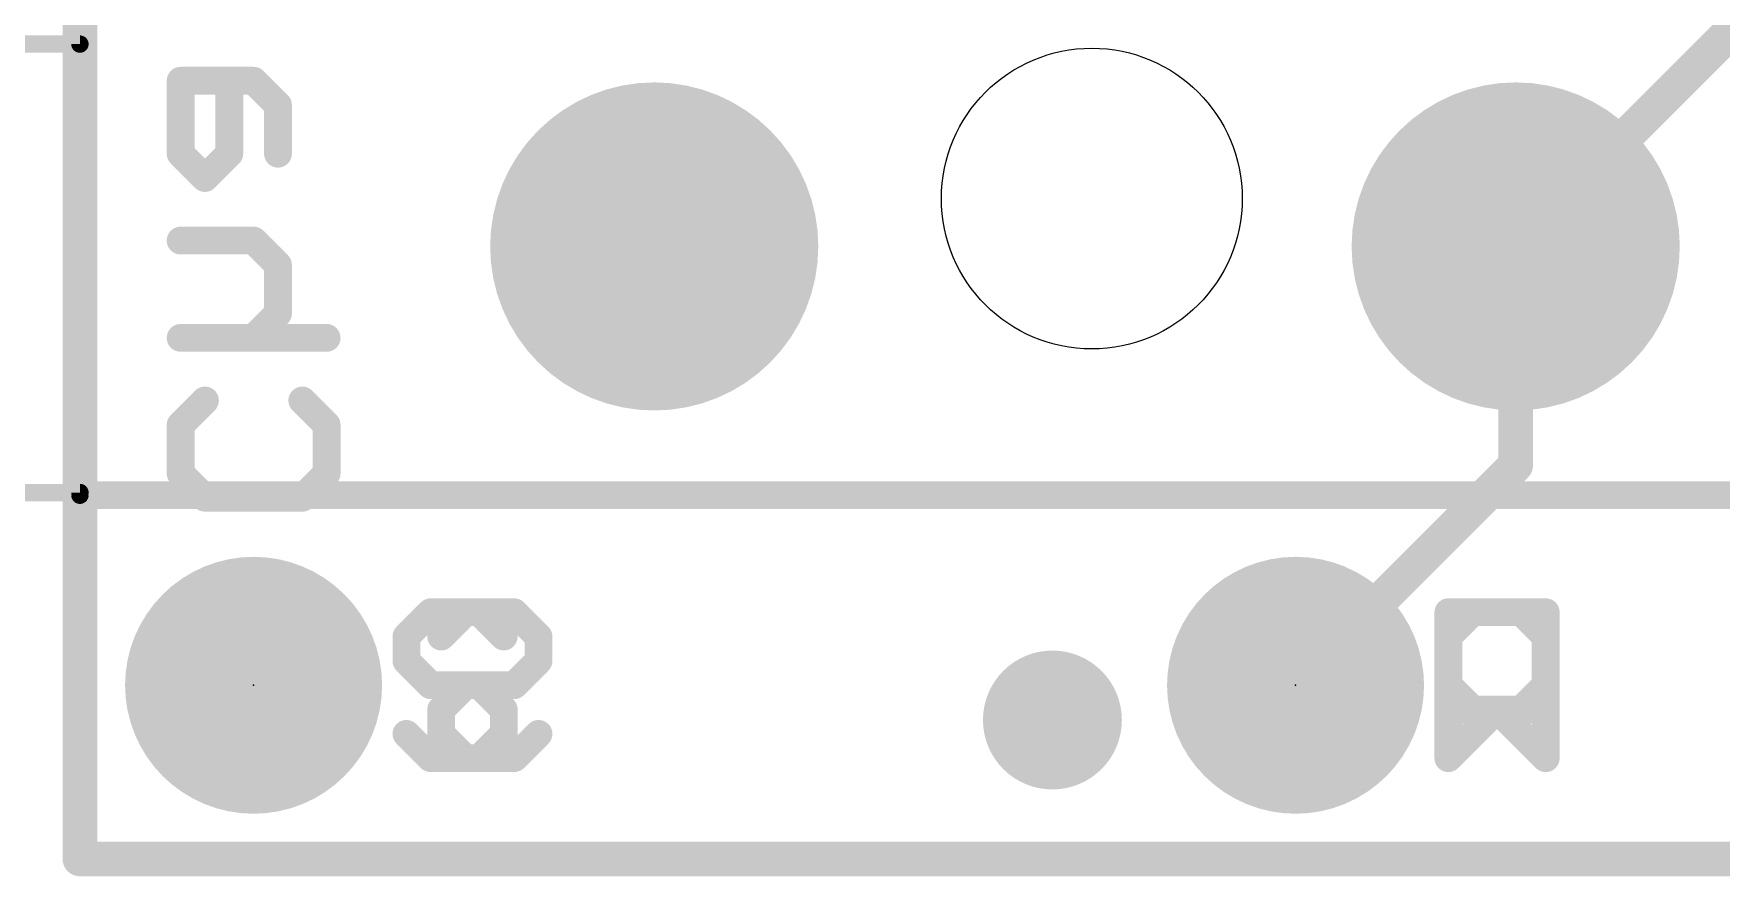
# Model space of a CAD drawing. Extents: x -9 to 103, y -21 to 20.
# Drawn here: x -0.34 to 12, y -0.13 to 6.04 of the extents above; entities that cross this region are included whole.
import ezdxf

# ---------------------------------------------------------------- set-up
doc = ezdxf.new("R2010")
doc.units = 0
for name, color, linetype in [('1', 12, 'CONTINUOUS'), ('16', 132, 'CONTINUOUS'), ('17', 110, 'CONTINUOUS'), ('18', 110, 'CONTINUOUS'), ('20', 53, 'CONTINUOUS'), ('21', 41, 'CONTINUOUS'), ('22', 40, 'CONTINUOUS'), ('23', 53, 'CONTINUOUS'), ('51', 53, 'CONTINUOUS')]:
    doc.layers.add(name, color=color, linetype=linetype)

# ---------------------------------------------------------------- blocks, each defined once
blk = doc.blocks.new('ROUNDP')
at = {"const_width": 0.5}
blk.add_lwpolyline([(0, -0.25, 1), (0, 0.25, 1), (0, -0.25)], format="xyb", dxfattribs=at)
blk = doc.blocks.new('RECT')
blk.add_solid([(-0.5, -0.5), (0.5, -0.5), (-0.5, 0.5), (0.5, 0.5)])
blk = doc.blocks.new('ROUNDV')
at = {"const_width": 0.5}
blk.add_lwpolyline([(0, -0.25, 1), (0, 0.25, 1), (0, -0.25)], format="xyb", dxfattribs=at)

msp = doc.modelspace()

# ---------------------------------------------------------------- linework, layer by layer
at = {"layer": '1', "const_width": 0.254}
for points in [[(0, 20.32), (0, 0)], [(10.5, 4.48), (22.784, 16.764)], [(0, 0), (24.13, 0)]]:
    msp.add_lwpolyline(points, dxfattribs=at)
at = {"layer": '1', "const_width": 0.127}
for points in [[(10.4551, 4.5249, 1), (10.5449, 4.4351)], [(0, 0.0635, 1), (0, -0.0635)], [(-0.0635, 0, 1), (0.0635, 0)]]:
    msp.add_lwpolyline(points, format="xyb", dxfattribs=at)
at = {"layer": '16', "const_width": 0.254}
for points in [[(0, 0), (0, 20.32)], [(10.5, 4.48), (10.5, 2.88)], [(10.5, 2.88), (8.89, 1.27)], [(24.13, 0), (0, 0)]]:
    msp.add_lwpolyline(points, dxfattribs=at)
at = {"layer": '16', "const_width": 0.127}
for points in [[(10.5635, 4.48, 1), (10.4365, 4.48)], [(10.5449, 2.8351, 1), (10.4551, 2.9249)], [(10.4365, 2.88, 1), (10.5635, 2.88)], [(8.8451, 1.3149, 1), (8.9349, 1.2251)], [(0, 0.0635, 1), (0, -0.0635)], [(-0.0635, 0, 1), (0.0635, 0)]]:
    msp.add_lwpolyline(points, format="xyb", dxfattribs=at)
at = {"layer": '20', "const_width": 0.2032}
for points in [[(0, 20.32), (0, 0)], [(45.72, 0), (0, 0)]]:
    msp.add_lwpolyline(points, dxfattribs=at)
at = {"layer": '20', "const_width": 0.1016}
for points in [[(0, 0.0508, 1), (0, -0.0508)], [(-0.0508, 0, 1), (0.0508, 0)]]:
    msp.add_lwpolyline(points, format="xyb", dxfattribs=at)
at = {"layer": '20'}
msp.add_circle((7.4, 4.83), 1.1, dxfattribs=at)
at = {"layer": '21'}
for points, const_width in [([(0, 17.66), (0, 2.66)], 0.127), ([(0, 2.66), (21, 2.66)], 0.2032), ([(2.5655, 1.8043), (2.3876, 1.6264)], 0.2032), ([(2.9215, 1.8043), (2.5655, 1.8043)], 0.2032), ([(3.0994, 1.6264), (2.9215, 1.8043)], 0.2032), ([(10.0076, 0.7366), (10.0076, 1.8043)], 0.2032), ([(10.0076, 1.8043), (10.5415, 1.8043)], 0.2032), ([(10.5415, 1.8043), (10.7194, 1.6264)], 0.2032), ([(2.3876, 1.6264), (2.3876, 1.4484)], 0.2032), ([(10.7194, 1.6264), (10.7194, 1.2705)], 0.2032), ([(2.3876, 1.4484), (2.5655, 1.2705)], 0.2032), ([(2.5655, 1.2705), (2.9215, 1.2705)], 0.2032), ([(2.9215, 1.2705), (3.0994, 1.0925)], 0.2032), ([(10.7194, 1.2705), (10.5415, 1.0925)], 0.2032), ([(3.0994, 1.0925), (3.0994, 0.9146)], 0.2032), ([(10.5415, 1.0925), (10.0076, 1.0925)], 0.2032), ([(10.3635, 1.0925), (10.7194, 0.7366)], 0.2032), ([(2.5655, 0.7366), (2.3876, 0.9146)], 0.2032), ([(3.0994, 0.9146), (2.9215, 0.7366)], 0.2032), ([(2.9215, 0.7366), (2.5655, 0.7366)], 0.2032)]:
    msp.add_lwpolyline(points, dxfattribs=dict(at, const_width=const_width))
for points, const_width in [([(0, 2.7108, 1), (0, 2.6092)], 0.1016), ([(-0.0318, 2.66, 1), (0.0318, 2.66)], 0.0635), ([(2.5655, 1.8551, 1), (2.5655, 1.7535)], 0.1016), ([(2.6015, 1.7684, 1), (2.5296, 1.8402)], 0.1016), ([(2.9574, 1.8402, 1), (2.8855, 1.7684)], 0.1016), ([(2.9215, 1.7535, 1), (2.9215, 1.8551)], 0.1016), ([(10.0584, 1.8043, 1), (9.9568, 1.8043)], 0.1016), ([(10.0076, 1.8551, 1), (10.0076, 1.7535)], 0.1016), ([(10.5774, 1.8402, 1), (10.5055, 1.7684)], 0.1016), ([(10.5415, 1.7535, 1), (10.5415, 1.8551)], 0.1016), ([(2.4384, 1.6264, 1), (2.3368, 1.6264)], 0.1016), ([(10.7702, 1.6264, 1), (10.6686, 1.6264)], 0.1016), ([(2.3517, 1.6623, 1), (2.4235, 1.5904)], 0.1016), ([(3.0635, 1.5904, 1), (3.1353, 1.6623)], 0.1016), ([(10.6835, 1.5904, 1), (10.7553, 1.6623)], 0.1016), ([(2.4235, 1.4843, 1), (2.3517, 1.4125)], 0.1016), ([(2.3368, 1.4484, 1), (2.4384, 1.4484)], 0.1016), ([(2.5655, 1.3213, 1), (2.5655, 1.2197)], 0.1016), ([(2.9574, 1.3064, 1), (2.8855, 1.2345)], 0.1016), ([(2.9215, 1.2197, 1), (2.9215, 1.3213)], 0.1016), ([(10.7553, 1.2345, 1), (10.6835, 1.3064)], 0.1016), ([(2.5296, 1.2345, 1), (2.6015, 1.3064)], 0.1016), ([(10.6686, 1.2705, 1), (10.7702, 1.2705)], 0.1016), ([(3.1502, 1.0925, 1), (3.0486, 1.0925)], 0.1016), ([(3.0635, 1.0566, 1), (3.1353, 1.1284)], 0.1016), ([(10.0076, 1.1433, 1), (10.0076, 1.0417)], 0.1016), ([(10.3994, 1.1284, 1), (10.3276, 1.0566)], 0.1016), ([(10.5055, 1.1284, 1), (10.5774, 1.0566)], 0.1016), ([(10.5415, 1.0417, 1), (10.5415, 1.1433)], 0.1016), ([(2.4235, 0.9505, 1), (2.3517, 0.8786)], 0.1016), ([(3.1353, 0.8786, 1), (3.0635, 0.9505)], 0.1016), ([(3.0486, 0.9146, 1), (3.1502, 0.9146)], 0.1016), ([(2.5655, 0.7874, 1), (2.5655, 0.6858)], 0.1016), ([(2.5296, 0.7007, 1), (2.6015, 0.7725)], 0.1016), ([(2.8855, 0.7725, 1), (2.9574, 0.7007)], 0.1016), ([(2.9215, 0.6858, 1), (2.9215, 0.7874)], 0.1016), ([(9.9568, 0.7366, 1), (10.0584, 0.7366)], 0.1016), ([(10.6835, 0.7007, 1), (10.7553, 0.7725)], 0.1016)]:
    msp.add_lwpolyline(points, format="xyb", dxfattribs=dict(at, const_width=const_width))
at = {"layer": '22', "const_width": 0.2032}
for points in [[(1.2705, 5.6922), (0.7366, 5.6922)], [(0.7366, 5.6922), (0.7366, 5.1583)], [(1.0925, 5.1583), (1.0925, 5.6922)], [(1.4484, 5.5143), (1.2705, 5.6922)], [(1.4484, 5.1583), (1.4484, 5.5143)], [(0.7366, 5.1583), (0.9146, 4.9804)], [(0.9146, 4.9804), (1.0925, 5.1583)], [(1.2705, 4.5228), (0.7366, 4.5228)], [(1.4484, 4.3449), (1.2705, 4.5228)], [(1.4484, 3.9889), (1.4484, 4.3449)], [(1.2705, 3.811), (1.4484, 3.9889)], [(1.8043, 3.811), (0.7366, 3.811)], [(0.7366, 3.1755), (0.9146, 3.3534)], [(1.6264, 3.3534), (1.8043, 3.1755)], [(0.7366, 2.8196), (0.7366, 3.1755)], [(1.8043, 3.1755), (1.8043, 2.8196)], [(0.9146, 2.6416), (0.7366, 2.8196)], [(1.8043, 2.8196), (1.6264, 2.6416)], [(1.6264, 2.6416), (0.9146, 2.6416)], [(2.642, 1.6264), (2.8199, 1.8043)], [(2.8199, 1.8043), (3.1758, 1.8043)], [(3.1758, 1.8043), (3.3538, 1.6264)], [(10.1859, 1.8043), (10.008, 1.6264)], [(10.7198, 1.8043), (10.1859, 1.8043)], [(10.7198, 0.7366), (10.7198, 1.8043)], [(3.3538, 1.6264), (3.3538, 1.4484)], [(10.008, 1.6264), (10.008, 1.2705)], [(3.3538, 1.4484), (3.1758, 1.2705)], [(2.8199, 1.2705), (2.642, 1.0925)], [(3.1758, 1.2705), (2.8199, 1.2705)], [(10.008, 1.2705), (10.1859, 1.0925)], [(2.642, 1.0925), (2.642, 0.9146)], [(10.3639, 1.0925), (10.008, 0.7366)], [(10.1859, 1.0925), (10.7198, 1.0925)], [(2.642, 0.9146), (2.8199, 0.7366)], [(3.1758, 0.7366), (3.3538, 0.9146)], [(2.8199, 0.7366), (3.1758, 0.7366)]]:
    msp.add_lwpolyline(points, dxfattribs=at)
at = {"layer": '22', "const_width": 0.1016}
for points in [[(0.7366, 5.743, 1), (0.7366, 5.6414)], [(0.7874, 5.6922, 1), (0.6858, 5.6922)], [(1.1433, 5.6922, 1), (1.0417, 5.6922)], [(1.3064, 5.7281, 1), (1.2345, 5.6563)], [(1.2705, 5.6414, 1), (1.2705, 5.743)], [(1.4992, 5.5143, 1), (1.3976, 5.5143)], [(1.4125, 5.4783, 1), (1.4843, 5.5502)], [(0.7725, 5.1943, 1), (0.7007, 5.1224)], [(0.6858, 5.1583, 1), (0.7874, 5.1583)], [(1.0417, 5.1583, 1), (1.1433, 5.1583)], [(1.1284, 5.1224, 1), (1.0566, 5.1943)], [(1.3976, 5.1583, 1), (1.4992, 5.1583)], [(0.8786, 5.0163, 1), (0.9505, 4.9445)], [(0.8786, 4.9445, 1), (0.9505, 5.0163)], [(0.7366, 4.5736, 1), (0.7366, 4.472)], [(1.3064, 4.5587, 1), (1.2345, 4.4869)], [(1.2705, 4.472, 1), (1.2705, 4.5736)], [(1.4992, 4.3449, 1), (1.3976, 4.3449)], [(1.4125, 4.3089, 1), (1.4843, 4.3808)], [(1.4843, 3.953, 1), (1.4125, 4.0249)], [(1.3976, 3.9889, 1), (1.4992, 3.9889)], [(0.7366, 3.8618, 1), (0.7366, 3.7602)], [(1.2345, 3.8469, 1), (1.3064, 3.7751)], [(1.8043, 3.7602, 1), (1.8043, 3.8618)], [(0.9505, 3.3175, 1), (0.8786, 3.3893)], [(1.6623, 3.3893, 1), (1.5904, 3.3175)], [(0.7874, 3.1755, 1), (0.6858, 3.1755)], [(0.7007, 3.2114, 1), (0.7725, 3.1395)], [(1.8551, 3.1755, 1), (1.7535, 3.1755)], [(1.7684, 3.1395, 1), (1.8402, 3.2114)], [(0.7725, 2.8555, 1), (0.7007, 2.7836)], [(0.6858, 2.8196, 1), (0.7874, 2.8196)], [(1.7535, 2.8196, 1), (1.8551, 2.8196)], [(1.8402, 2.7836, 1), (1.7684, 2.8555)], [(0.9146, 2.6924, 1), (0.9146, 2.5908)], [(0.8786, 2.6057, 1), (0.9505, 2.6775)], [(1.5904, 2.6775, 1), (1.6623, 2.6057)], [(1.6264, 2.5908, 1), (1.6264, 2.6924)], [(2.8199, 1.8551, 1), (2.8199, 1.7535)], [(2.8559, 1.7684, 1), (2.784, 1.8402)], [(3.2118, 1.8402, 1), (3.1399, 1.7684)], [(3.1758, 1.7535, 1), (3.1758, 1.8551)], [(10.1859, 1.8551, 1), (10.1859, 1.7535)], [(10.2219, 1.7684, 1), (10.15, 1.8402)], [(10.7706, 1.8043, 1), (10.669, 1.8043)], [(10.7198, 1.7535, 1), (10.7198, 1.8551)], [(3.4046, 1.6264, 1), (3.303, 1.6264)], [(10.0588, 1.6264, 1), (9.9572, 1.6264)], [(2.6061, 1.6623, 1), (2.6779, 1.5904)], [(3.3179, 1.5904, 1), (3.3897, 1.6623)], [(9.9721, 1.6623, 1), (10.0439, 1.5904)], [(3.303, 1.4484, 1), (3.4046, 1.4484)], [(3.3897, 1.4125, 1), (3.3179, 1.4843)], [(2.8199, 1.3213, 1), (2.8199, 1.2197)], [(2.8559, 1.2345, 1), (2.784, 1.3064)], [(3.1758, 1.2197, 1), (3.1758, 1.3213)], [(10.0439, 1.3064, 1), (9.9721, 1.2345)], [(3.1399, 1.3064, 1), (3.2118, 1.2345)], [(9.9572, 1.2705, 1), (10.0588, 1.2705)], [(2.6928, 1.0925, 1), (2.5912, 1.0925)], [(2.6061, 1.1284, 1), (2.6779, 1.0566)], [(10.1859, 1.1433, 1), (10.1859, 1.0417)], [(10.15, 1.0566, 1), (10.2219, 1.1284)], [(10.3998, 1.0566, 1), (10.328, 1.1284)], [(10.7198, 1.0417, 1), (10.7198, 1.1433)], [(2.6779, 0.9505, 1), (2.6061, 0.8786)], [(3.3897, 0.8786, 1), (3.3179, 0.9505)], [(2.5912, 0.9146, 1), (2.6928, 0.9146)], [(2.8199, 0.7874, 1), (2.8199, 0.6858)], [(2.784, 0.7007, 1), (2.8559, 0.7725)], [(3.1399, 0.7725, 1), (3.2118, 0.7007)], [(3.1758, 0.6858, 1), (3.1758, 0.7874)], [(9.9721, 0.7725, 1), (10.0439, 0.7007)], [(10.669, 0.7366, 1), (10.7706, 0.7366)]]:
    msp.add_lwpolyline(points, format="xyb", dxfattribs=at)
at = {"layer": '23'}
for p in [(1.27, 1.27), (8.89, 1.27)]:
    msp.add_point(p, dxfattribs=at)
at = {"layer": '51', "const_width": 0.127}
for points in [[(0, 20.18), (0, 2.68)], [(0, 16.96), (0, 5.96)], [(0, 5.96), (-9, 5.96)], [(-6, 2.68), (0, 2.68)]]:
    msp.add_lwpolyline(points, dxfattribs=at)
at = {"layer": '51', "const_width": 0.0635}
for points in [[(-0.0318, 5.96, 1), (0.0318, 5.96)], [(0, 5.9283, 1), (0, 5.9917)], [(0, 2.6482, 1), (0, 2.7118)], [(-0.0318, 2.68, 1), (0.0318, 2.68)]]:
    msp.add_lwpolyline(points, format="xyb", dxfattribs=at)

# ---------------------------------------------------------------- block references
at = {"layer": '17', "xscale": 2.4, "yscale": 2.4}
for p in [(4.2, 4.48), (4.2, 4.48), (10.5, 4.48), (10.5, 4.48)]:
    msp.add_blockref('ROUNDP', p, dxfattribs=at)
at = {"layer": '17', "xscale": 1.8796, "yscale": 1.8796, "rotation": 90}
for p in [(1.27, 1.27), (1.27, 1.27), (8.89, 1.27), (8.89, 1.27)]:
    msp.add_blockref('ROUNDP', p, dxfattribs=at)
at = {"layer": '18', "xscale": 1.016, "yscale": 1.016}
msp.add_blockref('ROUNDV', (7.112, 1.016), dxfattribs=at)
msp.add_blockref('ROUNDV', (7.112, 1.016), dxfattribs=at)
at = {"layer": '51', "xscale": 0.508, "yscale": 0.508}
for p in [(1.27, 1.27), (8.89, 1.27)]:
    msp.add_blockref('RECT', p, dxfattribs=at)

doc.saveas('drawing.dxf')
